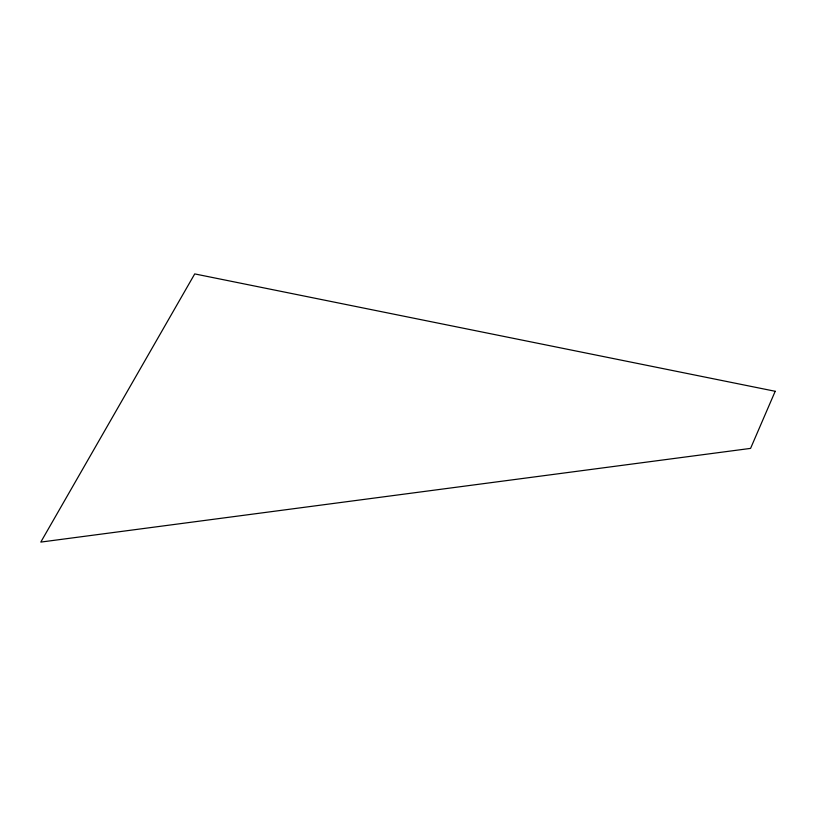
<?xml version="1.0" encoding="UTF-8"?>
<svg xmlns="http://www.w3.org/2000/svg" width="816" height="816" viewBox="0 0 816 816"><rect width="100%" height="100%" fill="white"/><g stroke="black" fill="none" stroke-linecap="round" stroke-linejoin="round"><path stroke-width="1.22" d="M775.2 391.282L750.577 448.392L40.8 542.089L194.728 273.911L775.2 391.282"/></g></svg>
